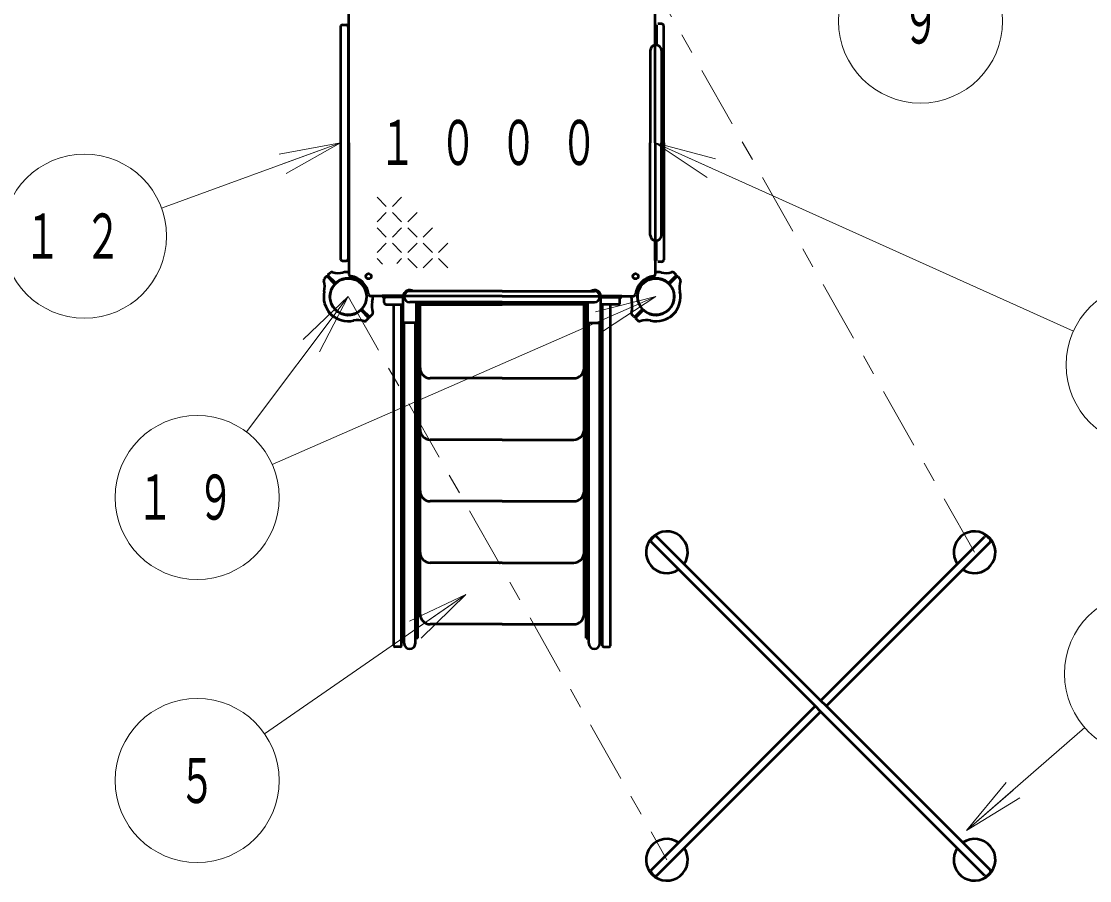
# Model space of a CAD drawing. Units: millimetres on the paper. Extents: x -385 to 0, y -594 to 267.
# Drawn here: x -228 to -175.9, y 86.3 to 128.2 of the extents above; entities that cross this region are included whole.
import ezdxf
from ezdxf.enums import TextEntityAlignment as Align

# ---------------------------------------------------------------- set-up
doc = ezdxf.new("R2010")
doc.units = ezdxf.units.MM
doc.linetypes.add('USER2', pattern=[6, 3, -1, 1, -1])
doc.layers.add('LY_1', color=140, linetype='Continuous', lineweight=50)
doc.styles.add('ＭＳ ゴシック', font='')
doc.styles.get('ＭＳ ゴシック').set_extended_font_data('MS Gothic')

msp = doc.modelspace()

# ---------------------------------------------------------------- linework, layer by layer
at = {"layer": 'LY_1', "color": 7, "linetype": 'USER2', "lineweight": 13}
for p, q in [((-181.525, 102.289), (-197.063, 129.758)), ((-212.063, 114.758), (-196.525, 87.289))]:
    msp.add_line(p, q, dxfattribs=at)
at = {"layer": 'LY_1'}
for p, q in [((-212.033, 122.258), (-212.033, 128.665)), ((-197.093, 122.258), (-197.093, 128.665)), ((-212.443, 127.908), (-212.443, 116.608)), ((-212.343, 128.008), (-212.163, 128.008)), ((-212.063, 127.908), (-212.063, 116.608)), ((-197.095, 127.998), (-197.095, 127.028)), ((-197.031, 127.998), (-197.095, 127.998)), ((-197.031, 127.998), (-197.031, 127.028)), ((-196.783, 128.058), (-196.963, 128.058)), ((-196.683, 122.258), (-196.683, 127.958)), ((-197.335, 126.758), (-197.335, 122.258)), ((-196.791, 126.758), (-196.791, 122.258)), ((-212.033, 122.258), (-212.033, 115.85)), ((-197.335, 117.758), (-197.335, 122.258)), ((-197.093, 122.258), (-197.093, 115.85)), ((-196.791, 117.758), (-196.791, 122.258)), ((-196.683, 122.258), (-196.683, 116.558)), ((-197.095, 116.518), (-197.095, 117.488)), ((-197.031, 116.518), (-197.031, 117.488)), ((-212.343, 116.508), (-212.163, 116.508)), ((-197.031, 116.518), (-197.095, 116.518)), ((-196.783, 116.458), (-196.963, 116.458)), ((-213.138, 115.732), (-213.237, 115.625)), ((-212.747, 115.399), (-213.08, 115.733)), ((-212.704, 115.442), (-213.038, 115.775)), ((-213.037, 115.833), (-212.93, 115.932)), ((-196.421, 115.442), (-196.088, 115.775)), ((-196.379, 115.399), (-196.046, 115.733)), ((-196.089, 115.833), (-196.195, 115.932)), ((-195.988, 115.732), (-195.889, 115.625)), ((-204.563, 114.788), (-210.97, 114.788)), ((-210.403, 114.726), (-210.403, 114.79)), ((-209.333, 114.79), (-210.403, 114.79)), ((-209.333, 114.726), (-210.403, 114.726)), ((-210.313, 114.478), (-210.313, 114.658)), ((-209.383, 113.486), (-209.383, 114.726)), ((-204.563, 115.03), (-209.063, 115.03)), ((-204.563, 115.03), (-200.063, 115.03)), ((-204.563, 114.788), (-198.155, 114.788)), ((-199.793, 114.79), (-198.723, 114.79)), ((-199.793, 114.726), (-198.723, 114.726)), ((-199.743, 113.486), (-199.743, 114.726)), ((-198.813, 114.478), (-198.813, 114.658)), ((-198.723, 114.726), (-198.723, 114.79)), ((-211.379, 114.116), (-211.046, 113.783)), ((-210.213, 114.378), (-209.383, 114.378)), ((-209.843, 97.733), (-209.843, 114.318)), ((-209.463, 97.733), (-209.463, 114.378)), ((-209.463, 98.098), (-209.463, 114.378)), ((-204.563, 114.486), (-209.063, 114.486)), ((-208.743, 113.486), (-208.743, 114.486)), ((-208.743, 114.378), (-204.563, 114.378)), ((-208.663, 98.098), (-208.663, 114.378)), ((-208.563, 99.278), (-208.563, 114.378)), ((-204.563, 114.486), (-200.063, 114.486)), ((-200.383, 114.378), (-204.563, 114.378)), ((-200.563, 99.278), (-200.563, 114.378)), ((-200.463, 98.098), (-200.463, 114.378)), ((-200.383, 113.486), (-200.383, 114.486)), ((-198.913, 114.378), (-199.743, 114.378)), ((-199.663, 98.098), (-199.663, 114.378)), ((-199.663, 97.733), (-199.663, 114.378)), ((-199.283, 97.733), (-199.283, 114.318)), ((-197.747, 114.116), (-198.08, 113.783)), ((-213.041, 114.063), (-213.043, 114.06)), ((-212.758, 113.78), (-212.76, 113.777)), ((-211.421, 114.074), (-211.088, 113.741)), ((-211.089, 113.683), (-211.204, 113.576)), ((-210.988, 113.784), (-210.881, 113.899)), ((-198.138, 113.784), (-198.245, 113.899)), ((-197.704, 114.074), (-198.038, 113.741)), ((-198.037, 113.683), (-197.922, 113.576)), ((-196.368, 113.78), (-196.365, 113.777)), ((-196.085, 114.063), (-196.082, 114.06)), ((-208.743, 113.486), (-209.383, 113.486)), ((-209.335, 97.853), (-209.335, 113.486)), ((-208.791, 97.853), (-208.791, 113.486)), ((-200.383, 113.486), (-199.743, 113.486)), ((-200.335, 97.853), (-200.335, 113.486)), ((-199.791, 97.853), (-199.791, 113.486)), ((-204.563, 110.778), (-208.063, 110.778)), ((-204.563, 110.778), (-201.063, 110.778)), ((-204.563, 107.778), (-208.063, 107.778)), ((-204.563, 107.778), (-201.063, 107.778)), ((-204.563, 104.778), (-208.063, 104.778)), ((-204.563, 104.778), (-201.063, 104.778)), ((-197.284, 102.921), (-197.157, 103.048)), ((-181.035, 86.53), (-197.284, 102.779)), ((-180.766, 86.799), (-197.015, 103.048)), ((-189.025, 95.058), (-181.035, 103.048)), ((-188.756, 94.789), (-180.766, 102.779)), ((-180.893, 103.048), (-180.766, 102.921)), ((-204.563, 101.778), (-208.063, 101.778)), ((-204.563, 101.778), (-201.063, 101.778)), ((-204.563, 98.778), (-208.063, 98.778)), ((-204.563, 98.778), (-201.063, 98.778)), ((-209.335, 98.098), (-209.463, 98.098)), ((-208.663, 98.098), (-208.791, 98.098)), ((-200.463, 98.098), (-200.335, 98.098)), ((-199.791, 98.098), (-199.663, 98.098)), ((-209.523, 97.673), (-209.783, 97.673)), ((-199.603, 97.673), (-199.343, 97.673)), ((-197.284, 86.799), (-189.294, 94.789)), ((-197.015, 86.53), (-189.025, 94.52)), ((-197.157, 86.53), (-197.284, 86.657)), ((-180.766, 86.657), (-180.893, 86.53))]:
    msp.add_line(p, q, dxfattribs=at)
at = {"layer": 'LY_1', "color": 7, "lineweight": 13}
for p, q in [((-212.443, 122.258), (-221.166, 119.078)), ((-215.433, 121.7), (-212.443, 122.258)), ((-212.443, 122.258), (-215.261, 121.231)), ((-212.443, 122.258), (-215.09, 120.761)), ((-194.563, 120.57), (-197.093, 122.258)), ((-197.093, 122.258), (-194.152, 121.481)), ((-197.093, 122.258), (-194.357, 121.026)), ((-197.093, 122.258), (-176.702, 113.072)), ((-210.211, 119.16), (-210.661, 119.61)), ((-209.461, 119.61), (-209.911, 119.16)), ((-210.211, 118.86), (-210.661, 118.41)), ((-209.461, 118.41), (-209.911, 118.86)), ((-208.711, 118.86), (-209.161, 118.41)), ((-210.211, 117.66), (-210.661, 118.11)), ((-209.461, 118.11), (-209.911, 117.66)), ((-208.711, 117.66), (-209.161, 118.11)), ((-207.961, 118.11), (-208.411, 117.66)), ((-210.211, 117.36), (-210.661, 116.91)), ((-209.461, 116.91), (-209.911, 117.36)), ((-208.711, 117.36), (-209.161, 116.91)), ((-207.961, 116.91), (-208.411, 117.36)), ((-207.211, 117.36), (-207.661, 116.91)), ((-210.394, 116.343), (-210.661, 116.61)), ((-209.461, 116.61), (-209.7, 116.37)), ((-208.711, 116.16), (-209.161, 116.61)), ((-207.961, 116.61), (-208.411, 116.16)), ((-207.211, 116.16), (-207.661, 116.61)), ((-212.063, 114.758), (-217.027, 108.156)), ((-197.063, 114.758), (-215.767, 106.565)), ((-214.265, 112.661), (-212.063, 114.758)), ((-212.063, 114.758), (-213.866, 112.36)), ((-212.063, 114.758), (-213.466, 112.06)), ((-200.011, 114.012), (-197.063, 114.758)), ((-197.063, 114.758), (-199.811, 113.554)), ((-197.063, 114.758), (-199.61, 113.096)), ((-206.333, 100.224), (-216.143, 93.433)), ((-209.084, 98.927), (-206.333, 100.224)), ((-206.333, 100.224), (-208.799, 98.516)), ((-206.333, 100.224), (-208.515, 98.105)), ((-181.909, 88.716), (-176.152, 93.736)), ((-181.909, 88.716), (-179.977, 91.064)), ((-181.909, 88.716), (-179.648, 90.687)), ((-179.32, 90.311), (-181.909, 88.716))]:
    msp.add_line(p, q, dxfattribs=at)
for centre in [(-184.157, 128.197), (-224.925, 117.709), (-173.055, 111.43), (-219.431, 104.96), (-173.137, 96.365), (-219.431, 91.156)]:
    msp.add_circle(centre, 4, dxfattribs=at)
at = {"layer": 'LY_1'}
for centre, radius in [((-212.063, 114.758), 0.891), ((-211.073, 115.748), 0.13), ((-198.053, 115.748), 0.13), ((-197.063, 114.758), 0.891)]:
    msp.add_circle(centre, radius, dxfattribs=at)
for centre, radius, start, end in [((-212.343, 127.908), 0.1, 90, 180), ((-212.163, 127.908), 0.1, 0, 90), ((-196.783, 127.958), 0.1, 0, 90), ((-197.063, 126.758), 0.272, 0, 180), ((-197.063, 117.758), 0.272, 180, 0), ((-212.343, 116.608), 0.1, 180, 270), ((-212.163, 116.608), 0.1, 270, 0), ((-196.783, 116.558), 0.1, 270, 0), ((-213.108, 115.704), 0.04, 45, 137), ((-213.009, 115.803), 0.04, 133, 225), ((-212.862, 115.859), 0.1, 72.4588, 133), ((-212.53, 116.907), 1, 252.4588, 282.2728), ((-212.063, 114.758), 0.9, 45, 130.7293), ((-212.063, 114.758), 1.2, 88.5675, 102.2728), ((-211.933, 115.85), 0.1, 180, 263.2128), ((-212.063, 114.758), 1, 6.7872, 83.2128), ((-197.063, 114.758), 1, 96.7872, 173.2128), ((-197.063, 114.758), 0.9, 49.2707, 135), ((-197.193, 115.85), 0.1, 276.7872, 0), ((-197.063, 114.758), 1.2, 77.7272, 91.4325), ((-196.595, 116.907), 1, 257.7272, 287.5412), ((-196.264, 115.859), 0.1, 47, 107.5412), ((-196.116, 115.803), 0.04, 315, 47), ((-196.017, 115.704), 0.04, 43, 135), ((-213.164, 115.557), 0.1, 137, 197.5412), ((-214.212, 115.225), 1, 347.7272, 17.5412), ((-212.063, 114.758), 0.9, 139.2707, 225), ((-212.775, 115.371), 0.04, 319.2707, 45), ((-212.676, 115.47), 0.04, 225, 310.7293), ((-212.063, 114.758), 0.9, 319.2707, 45), ((-197.063, 114.758), 0.9, 135, 220.7293), ((-196.449, 115.47), 0.04, 229.2707, 315), ((-197.063, 114.758), 0.9, 315, 40.7293), ((-196.35, 115.371), 0.04, 135, 220.7293), ((-194.913, 115.225), 1, 162.4588, 192.2728), ((-195.962, 115.557), 0.1, 342.4588, 43), ((-212.063, 114.758), 1.2, 167.7272, 225), ((-210.97, 114.888), 0.1, 186.7872, 270), ((-212.063, 114.758), 1.2, 347.7272, 1.4325), ((-210.213, 114.658), 0.1, 137.1564, 180), ((-209.063, 114.758), 0.32, 58.2117, 174.2608), ((-209.063, 114.758), 0.272, 90, 270), ((-200.063, 114.758), 0.32, 5.7392, 121.7883), ((-200.063, 114.758), 0.272, 270, 90), ((-198.913, 114.658), 0.1, 0, 42.8436), ((-197.063, 114.758), 1.2, 178.5675, 192.2728), ((-198.155, 114.888), 0.1, 270, 353.2128), ((-197.063, 114.758), 1.2, 315, 12.2728), ((-212.063, 114.758), 0.9, 225, 310.7293), ((-211.449, 114.045), 0.04, 45, 130.7293), ((-211.35, 114.144), 0.04, 139.2707, 225), ((-209.913, 114.29), 1, 167.7272, 197.5412), ((-210.213, 114.478), 0.1, 180, 270), ((-198.913, 114.478), 0.1, 270, 0), ((-199.212, 114.29), 1, 342.4588, 12.2728), ((-197.775, 114.144), 0.04, 315, 40.7293), ((-197.676, 114.045), 0.04, 49.2707, 135), ((-197.063, 114.758), 0.9, 229.2707, 315), ((-213.029, 114.046), 0.02, 135, 216.3731), ((-212.063, 114.758), 1.22, 216.3731, 225), ((-212.063, 114.758), 1.22, 225, 233.6269), ((-212.063, 114.758), 1.2, 225, 282.2728), ((-212.774, 113.792), 0.02, 233.6269, 315), ((-211.595, 112.608), 1, 72.4588, 102.2728), ((-211.264, 113.657), 0.1, 252.4588, 313), ((-211.116, 113.712), 0.04, 313, 45), ((-211.017, 113.811), 0.04, 225, 317), ((-210.962, 113.959), 0.1, 317, 17.5412), ((-198.164, 113.959), 0.1, 162.4588, 223), ((-198.108, 113.811), 0.04, 223, 315), ((-198.009, 113.712), 0.04, 135, 227), ((-197.862, 113.657), 0.1, 227, 287.5412), ((-197.53, 112.608), 1, 77.7272, 107.5412), ((-197.063, 114.758), 1.2, 257.7272, 315), ((-196.351, 113.792), 0.02, 225, 306.3731), ((-197.063, 114.758), 1.22, 306.3731, 315), ((-197.063, 114.758), 1.22, 315, 323.6269), ((-196.097, 114.046), 0.02, 323.6269, 45), ((-208.063, 111.278), 0.5, 180, 270), ((-201.063, 111.278), 0.5, 270, 0), ((-208.063, 108.278), 0.5, 180, 270), ((-201.063, 108.278), 0.5, 270, 0), ((-208.063, 105.278), 0.5, 180, 270), ((-201.063, 105.278), 0.5, 270, 0), ((-196.525, 102.289), 1.016, 325.7782, 304.2218), ((-181.525, 102.289), 1.016, 235.7782, 214.2218), ((-197.213, 102.85), 0.1, 135, 225), ((-197.086, 102.977), 0.1, 45, 135), ((-180.964, 102.977), 0.1, 45, 135), ((-180.837, 102.85), 0.1, 315, 45), ((-208.063, 102.278), 0.5, 180, 270), ((-201.063, 102.278), 0.5, 270, 0), ((-208.063, 99.278), 0.5, 180, 270), ((-201.063, 99.278), 0.5, 270, 0), ((-209.783, 97.733), 0.06, 180, 270), ((-209.523, 97.733), 0.06, 270, 0), ((-209.063, 97.853), 0.272, 180, 0), ((-200.063, 97.853), 0.272, 180, 0), ((-199.603, 97.733), 0.06, 180, 270), ((-199.343, 97.733), 0.06, 270, 0), ((-196.525, 87.289), 1.016, 55.7782, 34.2218), ((-181.525, 87.289), 1.016, 145.7782, 124.2218), ((-197.213, 86.728), 0.1, 135, 225), ((-197.086, 86.601), 0.1, 225, 315), ((-180.964, 86.601), 0.1, 225, 315), ((-180.837, 86.728), 0.1, 315, 45)]:
    msp.add_arc(centre, radius, start, end, dxfattribs=at)

# ---------------------------------------------------------------- texts
at = {"layer": 'LY_1', "color": 7, "style": 'ＭＳ ゴシック', "width": 0.6}
for s, p in [('９', (-184.157, 128.197)), ('５', (-219.431, 91.156))]:
    msp.add_text(s, height=2.199, dxfattribs=at).set_placement(p, align=Align.MIDDLE_CENTER)
at = {"layer": 'LY_1', "color": 7, "char_height": 2.199, "style": 'ＭＳ ゴシック'}
for s, insert, attachment_point in [('\\T1.64;\\W0.6;１０００', (-210.563, 122.258), 4), ('\\T1.64;\\W0.6;１２', (-224.925, 117.709), 5), ('\\T1.64;\\W0.6;１９', (-219.431, 104.96), 5)]:
    msp.add_mtext(s, dxfattribs=dict(at, insert=insert, attachment_point=attachment_point))

doc.saveas('drawing.dxf')
